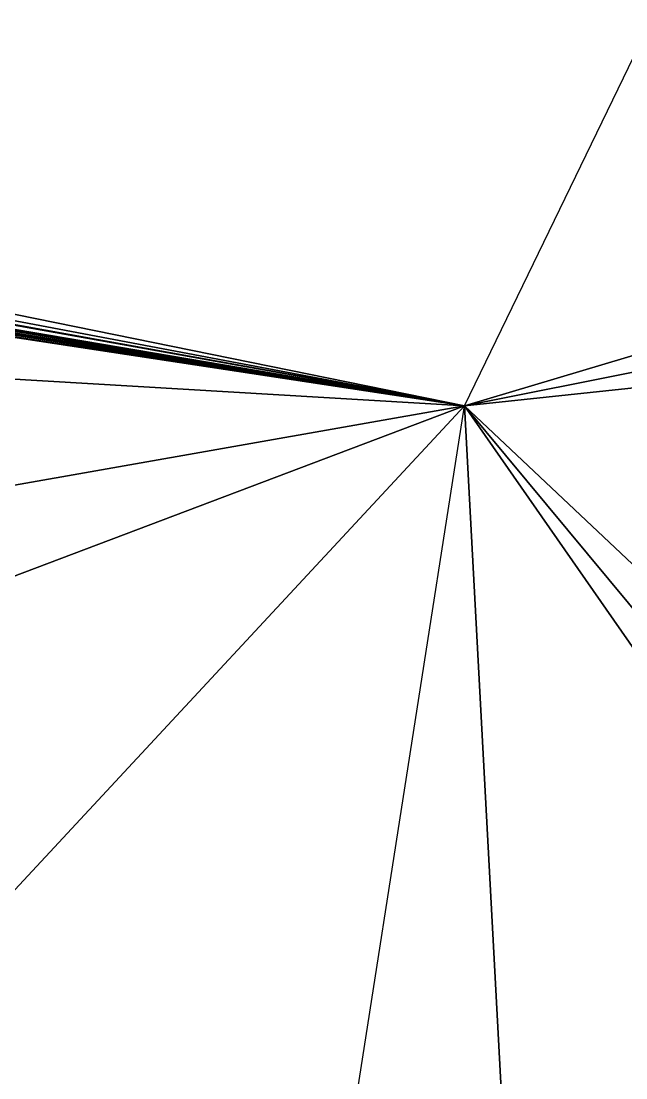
# Model space of a CAD drawing. Header units: metres. Extents: x 503497 to 504361, y 6966567 to 6966857.
# Drawn here: x 504123.39216 to 504123.39672, y 6966700.61205 to 6966700.61999 of the extents above; entities that cross this region are included whole.
import ezdxf

# ---------------------------------------------------------------- set-up
doc = ezdxf.new("R2010")
doc.units = ezdxf.units.M

msp = doc.modelspace()

# ---------------------------------------------------------------- linework, layer by layer
at = {"layer": 'SHADOW_APPROVED_20260111T072000'}
for points in [[(504123.3955, 6966700.6171), (504123.6735, 6966701.1907), (504050.4997, 6966716.0947), (504050.2217, 6966715.5211), (504123.3955, 6966700.6171)], [(504122.7613, 6966696.5515), (504123.3955, 6966700.6171), (504050.2217, 6966715.5211), (504049.5875, 6966711.4555), (504122.7613, 6966696.5515)]]:
    msp.add_lwpolyline(points, close=True, dxfattribs=at)
msp.add_lwpolyline([(504124.6436, 6966689.8311), (504125.6223, 6966696.1052), (504122.7613, 6966696.5515), (504123.3955, 6966700.6171), (504123.6735, 6966701.1907), (504124.1841, 6966701.6081), (504124.6865, 6966701.7525), (504126.4679, 6966701.5261), (504126.6349, 6966702.5968), (504125.8564, 6966702.7697), (504125.4218, 6966703.0603), (504125.0625, 6966703.6133), (504124.9683, 6966704.1079), (504125.9354, 6966710.4181), (504127.8093, 6966710.1258), (504128.3574, 6966713.6393), (504140.8554, 6966711.6898), (504140.8554, 6966711.6898), (504140.7719, 6966711.1544), (504144.1851, 6966710.622), (504144.5661, 6966713.0647), (504153.1826, 6966711.7206), (504152.9477, 6966710.2148), (504167.8718, 6966707.8869)], dxfattribs=at)
at = {"layer": 'SHADOW_APPROVED_20260114T072400'}
for points in [[(504123.3955, 6966700.6171), (504123.6735, 6966701.1907), (504051.6651, 6966714.8294), (504051.3871, 6966714.2558), (504123.3955, 6966700.6171)], [(504122.7613, 6966696.5515), (504123.3955, 6966700.6171), (504051.3871, 6966714.2558), (504050.7529, 6966710.1902), (504122.7613, 6966696.5515)]]:
    msp.add_lwpolyline(points, close=True, dxfattribs=at)
msp.add_lwpolyline([(504124.6436, 6966689.8311), (504125.6223, 6966696.1052), (504122.7613, 6966696.5515), (504123.3955, 6966700.6171), (504123.6735, 6966701.1907), (504124.1841, 6966701.6081), (504124.6865, 6966701.7525), (504126.4679, 6966701.5261), (504126.6349, 6966702.5968), (504125.8564, 6966702.7697), (504125.4218, 6966703.0603), (504125.0625, 6966703.6133), (504124.9683, 6966704.1079), (504125.9354, 6966710.4181), (504127.8093, 6966710.1258), (504128.3574, 6966713.6393), (504140.8554, 6966711.6898), (504140.8554, 6966711.6898), (504140.7719, 6966711.1544), (504144.1851, 6966710.622), (504144.5661, 6966713.0647), (504153.1826, 6966711.7206), (504152.9477, 6966710.2148), (504167.8718, 6966707.8869)], dxfattribs=at)
at = {"layer": 'SHADOW_APPROVED_20260122T071500'}
for points in [[(504123.3955, 6966700.6171), (504123.6735, 6966701.1907), (504041.107, 6966715.9588), (504040.829, 6966715.3852), (504123.3955, 6966700.6171)], [(504122.7613, 6966696.5515), (504123.3955, 6966700.6171), (504040.829, 6966715.3852), (504040.1948, 6966711.3196), (504122.7613, 6966696.5515)]]:
    msp.add_lwpolyline(points, close=True, dxfattribs=at)
msp.add_lwpolyline([(504124.6436, 6966689.8311), (504125.6223, 6966696.1052), (504122.7613, 6966696.5515), (504123.3955, 6966700.6171), (504123.6735, 6966701.1907), (504124.1841, 6966701.6081), (504124.6865, 6966701.7525), (504126.4679, 6966701.5261), (504126.6349, 6966702.5968), (504125.8564, 6966702.7697), (504125.4218, 6966703.0603), (504125.0625, 6966703.6133), (504124.9683, 6966704.1079), (504125.9354, 6966710.4181), (504127.8093, 6966710.1258), (504128.3574, 6966713.6393), (504140.8554, 6966711.6898), (504140.8554, 6966711.6898), (504140.7719, 6966711.1544), (504144.1851, 6966710.622), (504144.5661, 6966713.0647), (504153.1826, 6966711.7206), (504152.9477, 6966710.2148), (504167.8718, 6966707.8869)], dxfattribs=at)
at = {"layer": 'SHADOW_APPROVED_20260124T072500'}
msp.add_lwpolyline([(504124.6436, 6966689.8311), (504125.6223, 6966696.1052), (504122.7613, 6966696.5515), (504123.3955, 6966700.6171), (504123.6735, 6966701.1907), (504124.1841, 6966701.6081), (504124.6865, 6966701.7525), (504126.4679, 6966701.5261), (504126.6349, 6966702.5968), (504125.8564, 6966702.7697), (504125.4218, 6966703.0603), (504125.0625, 6966703.6133), (504124.9683, 6966704.1079), (504125.9354, 6966710.4181), (504127.8093, 6966710.1258), (504128.3574, 6966713.6393), (504140.8554, 6966711.6898), (504140.8554, 6966711.6898), (504140.7719, 6966711.1544), (504144.1851, 6966710.622), (504144.5661, 6966713.0647), (504153.1826, 6966711.7206), (504152.9477, 6966710.2148), (504167.8718, 6966707.8869)], dxfattribs=at)
for points in [[(504123.3955, 6966700.6171), (504123.6735, 6966701.1907), (504047.4304, 6966712.9057), (504047.1524, 6966712.3321), (504123.3955, 6966700.6171)], [(504122.7613, 6966696.5515), (504123.3955, 6966700.6171), (504047.1524, 6966712.3321), (504046.5182, 6966708.2665), (504122.7613, 6966696.5515)]]:
    msp.add_lwpolyline(points, close=True, dxfattribs=at)
at = {"layer": 'SHADOW_APPROVED_20260126T071100'}
for points in [[(504123.3955, 6966700.6171), (504123.6735, 6966701.1907), (504035.2484, 6966716.2365), (504034.9704, 6966715.6629), (504123.3955, 6966700.6171)], [(504122.7613, 6966696.5515), (504123.3955, 6966700.6171), (504034.9704, 6966715.6629), (504034.3362, 6966711.5973), (504122.7613, 6966696.5515)]]:
    msp.add_lwpolyline(points, close=True, dxfattribs=at)
msp.add_lwpolyline([(504124.6436, 6966689.8311), (504125.6223, 6966696.1052), (504122.7613, 6966696.5515), (504123.3955, 6966700.6171), (504123.6735, 6966701.1907), (504124.1841, 6966701.6081), (504124.6865, 6966701.7525), (504126.4679, 6966701.5261), (504126.6349, 6966702.5968), (504125.8564, 6966702.7697), (504125.4218, 6966703.0603), (504125.0625, 6966703.6133), (504124.9683, 6966704.1079), (504125.9354, 6966710.4181), (504127.8093, 6966710.1258), (504128.3574, 6966713.6393), (504140.8554, 6966711.6898), (504140.8554, 6966711.6898), (504140.7719, 6966711.1544), (504144.1851, 6966710.622), (504144.5661, 6966713.0647), (504153.1826, 6966711.7206), (504152.9477, 6966710.2148), (504167.8718, 6966707.8869)], dxfattribs=at)
at = {"layer": 'SHADOW_APPROVED_20260127T071900'}
for points in [[(504123.3955, 6966700.6171), (504123.6735, 6966701.1907), (504041.3306, 6966713.6833), (504041.0526, 6966713.1097), (504123.3955, 6966700.6171)], [(504122.7613, 6966696.5515), (504123.3955, 6966700.6171), (504041.0526, 6966713.1097), (504040.4184, 6966709.0441), (504122.7613, 6966696.5515)]]:
    msp.add_lwpolyline(points, close=True, dxfattribs=at)
msp.add_lwpolyline([(504124.6436, 6966689.8311), (504125.6223, 6966696.1052), (504122.7613, 6966696.5515), (504123.3955, 6966700.6171), (504123.6735, 6966701.1907), (504124.1841, 6966701.6081), (504124.6865, 6966701.7525), (504126.4679, 6966701.5261), (504126.6349, 6966702.5968), (504125.8564, 6966702.7697), (504125.4218, 6966703.0603), (504125.0625, 6966703.6133), (504124.9683, 6966704.1079), (504125.9354, 6966710.4181), (504127.8093, 6966710.1258), (504128.3574, 6966713.6393), (504140.8554, 6966711.6898), (504140.8554, 6966711.6898), (504140.7719, 6966711.1544), (504144.1851, 6966710.622), (504144.5661, 6966713.0647), (504153.1826, 6966711.7206), (504152.9477, 6966710.2148), (504167.8718, 6966707.8869)], dxfattribs=at)
at = {"layer": 'SHADOW_APPROVED_20260129T071100'}
for points in [[(504123.3955, 6966700.6171), (504123.6735, 6966701.1907), (504033.2278, 6966715.4095), (504032.9498, 6966714.8359), (504123.3955, 6966700.6171)], [(504122.7613, 6966696.5515), (504123.3955, 6966700.6171), (504032.9498, 6966714.8359), (504032.3156, 6966710.7703), (504122.7613, 6966696.5515)]]:
    msp.add_lwpolyline(points, close=True, dxfattribs=at)
msp.add_lwpolyline([(504124.6436, 6966689.8311), (504125.6223, 6966696.1052), (504122.7613, 6966696.5515), (504123.3955, 6966700.6171), (504123.6735, 6966701.1907), (504124.1841, 6966701.6081), (504124.6865, 6966701.7525), (504126.4679, 6966701.5261), (504126.6349, 6966702.5968), (504125.8564, 6966702.7697), (504125.4218, 6966703.0603), (504125.0625, 6966703.6133), (504124.9683, 6966704.1079), (504125.9354, 6966710.4181), (504127.8093, 6966710.1258), (504128.3574, 6966713.6393), (504140.8554, 6966711.6898), (504140.8554, 6966711.6898), (504140.7719, 6966711.1544), (504144.1851, 6966710.622), (504144.5661, 6966713.0647), (504153.1826, 6966711.7206), (504152.9477, 6966710.2148), (504167.8718, 6966707.8869)], dxfattribs=at)
at = {"layer": 'SHADOW_APPROVED_20260130T071100'}
for points in [[(504123.3955, 6966700.6171), (504123.6735, 6966701.1907), (504032.5416, 6966715.1049), (504032.2636, 6966714.5313), (504123.3955, 6966700.6171)], [(504122.7613, 6966696.5515), (504123.3955, 6966700.6171), (504032.2636, 6966714.5313), (504031.6294, 6966710.4657), (504122.7613, 6966696.5515)]]:
    msp.add_lwpolyline(points, close=True, dxfattribs=at)
msp.add_lwpolyline([(504124.6436, 6966689.8311), (504125.6223, 6966696.1052), (504122.7613, 6966696.5515), (504123.3955, 6966700.6171), (504123.6735, 6966701.1907), (504124.1841, 6966701.6081), (504124.6865, 6966701.7525), (504126.4679, 6966701.5261), (504126.6349, 6966702.5968), (504125.8564, 6966702.7697), (504125.4218, 6966703.0603), (504125.0625, 6966703.6133), (504124.9683, 6966704.1079), (504125.9354, 6966710.4181), (504127.8093, 6966710.1258), (504128.3574, 6966713.6393), (504140.8554, 6966711.6898), (504140.8554, 6966711.6898), (504140.7719, 6966711.1544), (504144.1851, 6966710.622), (504144.5661, 6966713.0647), (504153.1826, 6966711.7206), (504152.9477, 6966710.2148), (504167.8718, 6966707.8869)], dxfattribs=at)
at = {"layer": 'SHADOW_APPROVED_20260203T070000'}
for points in [[(504123.3955, 6966700.6171), (504123.6735, 6966701.1907), (504017.6493, 6966717.4921), (504017.3713, 6966716.9185), (504123.3955, 6966700.6171)], [(504122.7613, 6966696.5515), (504123.3955, 6966700.6171), (504017.3713, 6966716.9185), (504016.7371, 6966712.8529), (504122.7613, 6966696.5515)]]:
    msp.add_lwpolyline(points, close=True, dxfattribs=at)
msp.add_lwpolyline([(504124.6436, 6966689.8311), (504125.6223, 6966696.1052), (504122.7613, 6966696.5515), (504123.3955, 6966700.6171), (504123.6735, 6966701.1907), (504124.1841, 6966701.6081), (504124.6865, 6966701.7525), (504126.4679, 6966701.5261), (504126.6349, 6966702.5968), (504125.8564, 6966702.7697), (504125.4218, 6966703.0603), (504125.0625, 6966703.6133), (504124.9683, 6966704.1079), (504125.9354, 6966710.4181), (504127.8093, 6966710.1258), (504128.3574, 6966713.6393), (504140.8554, 6966711.6898), (504140.8554, 6966711.6898), (504140.7719, 6966711.1544), (504144.1851, 6966710.622), (504144.5661, 6966713.0647), (504153.1826, 6966711.7206), (504152.9477, 6966710.2148), (504167.8718, 6966707.8869)], dxfattribs=at)
at = {"layer": 'SHADOW_APPROVED_20260314T074000'}
msp.add_lwpolyline([(504124.6436, 6966689.8311), (504125.6223, 6966696.1052), (504122.7613, 6966696.5515), (504123.3955, 6966700.6171), (504123.6735, 6966701.1907), (504124.1841, 6966701.6081), (504124.6865, 6966701.7525), (504126.4679, 6966701.5261), (504126.6349, 6966702.5968), (504125.8564, 6966702.7697), (504125.4218, 6966703.0603), (504125.0625, 6966703.6133), (504124.9683, 6966704.1079), (504125.9354, 6966710.4181), (504127.8093, 6966710.1258), (504128.3574, 6966713.6393), (504140.8554, 6966711.6898), (504140.8554, 6966711.6898), (504140.7719, 6966711.1544), (504144.1851, 6966710.622), (504144.5661, 6966713.0647), (504153.1826, 6966711.7206), (504152.9477, 6966710.2148), (504167.8718, 6966707.8869)], dxfattribs=at)
for points in [[(504123.3955, 6966700.6171), (504123.6735, 6966701.1907), (504035.919, 6966685.7343), (504035.641, 6966685.1607), (504123.3955, 6966700.6171)], [(504122.7613, 6966696.5515), (504123.3955, 6966700.6171), (504035.641, 6966685.1607), (504035.0068, 6966681.0951), (504122.7613, 6966696.5515)]]:
    msp.add_lwpolyline(points, close=True, dxfattribs=at)
at = {"layer": 'SHADOW_APPROVED_20260426T070000'}
msp.add_lwpolyline([(504124.6436, 6966689.8311), (504125.6223, 6966696.1052), (504122.7613, 6966696.5515), (504123.3955, 6966700.6171), (504123.6735, 6966701.1907), (504124.1841, 6966701.6081), (504124.6865, 6966701.7525), (504126.4679, 6966701.5261), (504126.6349, 6966702.5968), (504125.8564, 6966702.7697), (504125.4218, 6966703.0603), (504125.0625, 6966703.6133), (504124.9683, 6966704.1079), (504125.9354, 6966710.4181), (504127.8093, 6966710.1258), (504128.3574, 6966713.6393), (504140.8554, 6966711.6898), (504140.8554, 6966711.6898), (504140.7719, 6966711.1544), (504144.1851, 6966710.622), (504144.5661, 6966713.0647), (504153.1826, 6966711.7206), (504152.9477, 6966710.2148), (504167.8718, 6966707.8869)], dxfattribs=at)
for points in [[(504123.3955, 6966700.6171), (504123.6735, 6966701.1907), (503906.5459, 6966619.1289), (503906.2679, 6966618.5553), (504123.3955, 6966700.6171)], [(504122.7613, 6966696.5515), (504123.3955, 6966700.6171), (503906.2679, 6966618.5553), (503905.6337, 6966614.4897), (504122.7613, 6966696.5515)]]:
    msp.add_lwpolyline(points, close=True, dxfattribs=at)
at = {"layer": 'SHADOW_APPROVED_20260621T090000'}
msp.add_lwpolyline([(504124.6436, 6966689.8311), (504125.6223, 6966696.1052), (504122.7613, 6966696.5515), (504123.3955, 6966700.6171), (504123.6735, 6966701.1907), (504124.1841, 6966701.6081), (504124.6865, 6966701.7525), (504126.4679, 6966701.5261), (504126.6349, 6966702.5968), (504125.8564, 6966702.7697), (504125.4218, 6966703.0603), (504125.0625, 6966703.6133), (504124.9683, 6966704.1079), (504125.9354, 6966710.4181), (504127.8093, 6966710.1258), (504128.3574, 6966713.6393), (504140.8554, 6966711.6898), (504140.8554, 6966711.6898), (504140.7719, 6966711.1544), (504144.1851, 6966710.622), (504144.5661, 6966713.0647), (504153.1826, 6966711.7206), (504152.9477, 6966710.2148), (504167.8718, 6966707.8869)], dxfattribs=at)
for points in [[(504123.3955, 6966700.6171), (504123.6735, 6966701.1907), (504065.1572, 6966638.2591), (504064.8792, 6966637.6855), (504123.3955, 6966700.6171)], [(504122.7613, 6966696.5515), (504123.3955, 6966700.6171), (504064.8792, 6966637.6855), (504064.245, 6966633.6199), (504122.7613, 6966696.5515)]]:
    msp.add_lwpolyline(points, close=True, dxfattribs=at)
at = {"layer": 'SHADOW_APPROVED_20260621T120000'}
msp.add_lwpolyline([(504124.6436, 6966689.8311), (504125.6223, 6966696.1052), (504122.7613, 6966696.5515), (504123.3955, 6966700.6171), (504123.6735, 6966701.1907), (504124.1841, 6966701.6081), (504124.6865, 6966701.7525), (504126.4679, 6966701.5261), (504126.6349, 6966702.5968), (504125.8564, 6966702.7697), (504125.4218, 6966703.0603), (504125.0625, 6966703.6133), (504124.9683, 6966704.1079), (504125.9354, 6966710.4181), (504127.8093, 6966710.1258), (504128.3574, 6966713.6393), (504140.8554, 6966711.6898), (504140.8554, 6966711.6898), (504140.7719, 6966711.1544), (504144.1851, 6966710.622), (504144.5661, 6966713.0647), (504153.1826, 6966711.7206), (504152.9477, 6966710.2148), (504167.8718, 6966707.8869)], dxfattribs=at)
for points in [[(504123.3955, 6966700.6171), (504123.6735, 6966701.1907), (504126.2945, 6966652.5179), (504126.0165, 6966651.9443), (504123.3955, 6966700.6171)], [(504122.7613, 6966696.5515), (504123.3955, 6966700.6171), (504126.0165, 6966651.9443), (504125.3823, 6966647.8787), (504122.7613, 6966696.5515)]]:
    msp.add_lwpolyline(points, close=True, dxfattribs=at)
at = {"layer": 'SHADOW_APPROVED_20260621T140000'}
msp.add_lwpolyline([(504124.6436, 6966689.8311), (504125.6223, 6966696.1052), (504122.7613, 6966696.5515), (504123.3955, 6966700.6171), (504123.6735, 6966701.1907), (504124.1841, 6966701.6081), (504124.6865, 6966701.7525), (504126.4679, 6966701.5261), (504126.6349, 6966702.5968), (504125.8564, 6966702.7697), (504125.4218, 6966703.0603), (504125.0625, 6966703.6133), (504124.9683, 6966704.1079), (504125.9354, 6966710.4181), (504127.8093, 6966710.1258), (504128.3574, 6966713.6393), (504140.8554, 6966711.6898), (504140.8554, 6966711.6898), (504140.7719, 6966711.1544), (504144.1851, 6966710.622), (504144.5661, 6966713.0647), (504153.1826, 6966711.7206), (504152.9477, 6966710.2148), (504167.8718, 6966707.8869)], dxfattribs=at)
for points in [[(504123.3955, 6966700.6171), (504123.6735, 6966701.1907), (504162.5832, 6966645.3847), (504162.3052, 6966644.8111), (504123.3955, 6966700.6171)], [(504122.7613, 6966696.5515), (504123.3955, 6966700.6171), (504162.3052, 6966644.8111), (504161.671, 6966640.7455), (504122.7613, 6966696.5515)]]:
    msp.add_lwpolyline(points, close=True, dxfattribs=at)
at = {"layer": 'SHADOW_APPROVED_20260621T150000'}
msp.add_lwpolyline([(504124.6436, 6966689.8311), (504125.6223, 6966696.1052), (504122.7613, 6966696.5515), (504123.3955, 6966700.6171), (504123.6735, 6966701.1907), (504124.1841, 6966701.6081), (504124.6865, 6966701.7525), (504126.4679, 6966701.5261), (504126.6349, 6966702.5968), (504125.8564, 6966702.7697), (504125.4218, 6966703.0603), (504125.0625, 6966703.6133), (504124.9683, 6966704.1079), (504125.9354, 6966710.4181), (504127.8093, 6966710.1258), (504128.3574, 6966713.6393), (504140.8554, 6966711.6898), (504140.8554, 6966711.6898), (504140.7719, 6966711.1544), (504144.1851, 6966710.622), (504144.5661, 6966713.0647), (504153.1826, 6966711.7206), (504152.9477, 6966710.2148), (504167.8718, 6966707.8869)], dxfattribs=at)
for points in [[(504123.3955, 6966700.6171), (504123.6735, 6966701.1907), (504196.9536, 6966632.1879), (504196.6756, 6966631.6143), (504123.3955, 6966700.6171)], [(504122.7613, 6966696.5515), (504123.3955, 6966700.6171), (504196.6756, 6966631.6143), (504196.0414, 6966627.5487), (504122.7613, 6966696.5515)]]:
    msp.add_lwpolyline(points, close=True, dxfattribs=at)
at = {"layer": 'SHADOW_APPROVED_20261019T053000'}
for points in [[(504123.3955, 6966700.6171), (504123.6735, 6966701.1907), (503546.9178, 6966793.3235), (503546.6398, 6966792.7499), (504123.3955, 6966700.6171)], [(504122.7613, 6966696.5515), (504123.3955, 6966700.6171), (503546.6398, 6966792.7499), (503546.0056, 6966788.6843), (504122.7613, 6966696.5515)]]:
    msp.add_lwpolyline(points, close=True, dxfattribs=at)
msp.add_lwpolyline([(504124.6436, 6966689.8311), (504125.6223, 6966696.1052), (504122.7613, 6966696.5515), (504123.3955, 6966700.6171), (504123.6735, 6966701.1907), (504124.1841, 6966701.6081), (504124.6865, 6966701.7525), (504126.4679, 6966701.5261), (504126.6349, 6966702.5968), (504125.8564, 6966702.7697), (504125.4218, 6966703.0603), (504125.0625, 6966703.6133), (504124.9683, 6966704.1079), (504125.9354, 6966710.4181), (504127.8093, 6966710.1258), (504128.3574, 6966713.6393), (504140.8554, 6966711.6898), (504140.8554, 6966711.6898), (504140.7719, 6966711.1544), (504144.1851, 6966710.622), (504144.5661, 6966713.0647), (504153.1826, 6966711.7206), (504152.9477, 6966710.2148), (504167.8718, 6966707.8869)], dxfattribs=at)
at = {"layer": 'SHADOW_APPROVED_20261112T063500'}
for points in [[(504123.3955, 6966700.6171), (504123.6735, 6966701.1907), (504025.3952, 6966717.1449), (504025.1172, 6966716.5713), (504123.3955, 6966700.6171)], [(504122.7613, 6966696.5515), (504123.3955, 6966700.6171), (504025.1172, 6966716.5713), (504024.483, 6966712.5057), (504122.7613, 6966696.5515)]]:
    msp.add_lwpolyline(points, close=True, dxfattribs=at)
msp.add_lwpolyline([(504124.6436, 6966689.8311), (504125.6223, 6966696.1052), (504122.7613, 6966696.5515), (504123.3955, 6966700.6171), (504123.6735, 6966701.1907), (504124.1841, 6966701.6081), (504124.6865, 6966701.7525), (504126.4679, 6966701.5261), (504126.6349, 6966702.5968), (504125.8564, 6966702.7697), (504125.4218, 6966703.0603), (504125.0625, 6966703.6133), (504124.9683, 6966704.1079), (504125.9354, 6966710.4181), (504127.8093, 6966710.1258), (504128.3574, 6966713.6393), (504140.8554, 6966711.6898), (504140.8554, 6966711.6898), (504140.7719, 6966711.1544), (504144.1851, 6966710.622), (504144.5661, 6966713.0647), (504153.1826, 6966711.7206), (504152.9477, 6966710.2148), (504167.8718, 6966707.8869)], dxfattribs=at)
at = {"layer": 'SHADOW_APPROVED_20261113T063500'}
for points in [[(504123.3955, 6966700.6171), (504123.6735, 6966701.1907), (504025.8634, 6966717.5604), (504025.5854, 6966716.9868), (504123.3955, 6966700.6171)], [(504122.7613, 6966696.5515), (504123.3955, 6966700.6171), (504025.5854, 6966716.9868), (504024.9512, 6966712.9212), (504122.7613, 6966696.5515)]]:
    msp.add_lwpolyline(points, close=True, dxfattribs=at)
msp.add_lwpolyline([(504124.6436, 6966689.8311), (504125.6223, 6966696.1052), (504122.7613, 6966696.5515), (504123.3955, 6966700.6171), (504123.6735, 6966701.1907), (504124.1841, 6966701.6081), (504124.6865, 6966701.7525), (504126.4679, 6966701.5261), (504126.6349, 6966702.5968), (504125.8564, 6966702.7697), (504125.4218, 6966703.0603), (504125.0625, 6966703.6133), (504124.9683, 6966704.1079), (504125.9354, 6966710.4181), (504127.8093, 6966710.1258), (504128.3574, 6966713.6393), (504140.8554, 6966711.6898), (504140.8554, 6966711.6898), (504140.7719, 6966711.1544), (504144.1851, 6966710.622), (504144.5661, 6966713.0647), (504153.1826, 6966711.7206), (504152.9477, 6966710.2148), (504167.8718, 6966707.8869)], dxfattribs=at)
at = {"layer": 'SHADOW_APPROVED_20261122T065200'}
for points in [[(504123.3955, 6966700.6171), (504123.6735, 6966701.1907), (504043.5094, 6966715.6415), (504043.2314, 6966715.0679), (504123.3955, 6966700.6171)], [(504122.7613, 6966696.5515), (504123.3955, 6966700.6171), (504043.2314, 6966715.0679), (504042.5972, 6966711.0023), (504122.7613, 6966696.5515)]]:
    msp.add_lwpolyline(points, close=True, dxfattribs=at)
msp.add_lwpolyline([(504124.6436, 6966689.8311), (504125.6223, 6966696.1052), (504122.7613, 6966696.5515), (504123.3955, 6966700.6171), (504123.6735, 6966701.1907), (504124.1841, 6966701.6081), (504124.6865, 6966701.7525), (504126.4679, 6966701.5261), (504126.6349, 6966702.5968), (504125.8564, 6966702.7697), (504125.4218, 6966703.0603), (504125.0625, 6966703.6133), (504124.9683, 6966704.1079), (504125.9354, 6966710.4181), (504127.8093, 6966710.1258), (504128.3574, 6966713.6393), (504140.8554, 6966711.6898), (504140.8554, 6966711.6898), (504140.7719, 6966711.1544), (504144.1851, 6966710.622), (504144.5661, 6966713.0647), (504153.1826, 6966711.7206), (504152.9477, 6966710.2148), (504167.8718, 6966707.8869)], dxfattribs=at)
at = {"layer": 'SHADOW_APPROVED_20261123T070300'}
msp.add_lwpolyline([(504124.6436, 6966689.8311), (504125.6223, 6966696.1052), (504122.7613, 6966696.5515), (504123.3955, 6966700.6171), (504123.6735, 6966701.1907), (504124.1841, 6966701.6081), (504124.6865, 6966701.7525), (504126.4679, 6966701.5261), (504126.6349, 6966702.5968), (504125.8564, 6966702.7697), (504125.4218, 6966703.0603), (504125.0625, 6966703.6133), (504124.9683, 6966704.1079), (504125.9354, 6966710.4181), (504127.8093, 6966710.1258), (504128.3574, 6966713.6393), (504140.8554, 6966711.6898), (504140.8554, 6966711.6898), (504140.7719, 6966711.1544), (504144.1851, 6966710.622), (504144.5661, 6966713.0647), (504153.1826, 6966711.7206), (504152.9477, 6966710.2148), (504167.8718, 6966707.8869)], dxfattribs=at)
for points in [[(504123.3955, 6966700.6171), (504123.6735, 6966701.1907), (504051.2766, 6966713.1972), (504050.9986, 6966712.6236), (504123.3955, 6966700.6171)], [(504122.7613, 6966696.5515), (504123.3955, 6966700.6171), (504050.9986, 6966712.6236), (504050.3644, 6966708.558), (504122.7613, 6966696.5515)]]:
    msp.add_lwpolyline(points, close=True, dxfattribs=at)
at = {"layer": 'SHADOW_APPROVED_20261221T090000'}
msp.add_lwpolyline([(504124.6436, 6966689.8311), (504125.6223, 6966696.1052), (504122.7613, 6966696.5515), (504123.3955, 6966700.6171), (504123.6735, 6966701.1907), (504124.1841, 6966701.6081), (504124.6865, 6966701.7525), (504126.4679, 6966701.5261), (504126.6349, 6966702.5968), (504125.8564, 6966702.7697), (504125.4218, 6966703.0603), (504125.0625, 6966703.6133), (504124.9683, 6966704.1079), (504125.9354, 6966710.4181), (504127.8093, 6966710.1258), (504128.3574, 6966713.6393), (504140.8554, 6966711.6898), (504140.8554, 6966711.6898), (504140.7719, 6966711.1544), (504144.1851, 6966710.622), (504144.5661, 6966713.0647), (504153.1826, 6966711.7206), (504152.9477, 6966710.2148), (504167.8718, 6966707.8869)], dxfattribs=at)
for points in [[(504123.3955, 6966700.6171), (504123.6735, 6966701.1907), (504093.4188, 6966702.9901), (504093.1408, 6966702.4165), (504123.3955, 6966700.6171)], [(504122.7613, 6966696.5515), (504123.3955, 6966700.6171), (504093.1408, 6966702.4165), (504092.5066, 6966698.3509), (504122.7613, 6966696.5515)]]:
    msp.add_lwpolyline(points, close=True, dxfattribs=at)
at = {"layer": 'SHADOW_APPROVED_20261221T120000'}
msp.add_lwpolyline([(504124.6436, 6966689.8311), (504125.6223, 6966696.1052), (504122.7613, 6966696.5515), (504123.3955, 6966700.6171), (504123.6735, 6966701.1907), (504124.1841, 6966701.6081), (504124.6865, 6966701.7525), (504126.4679, 6966701.5261), (504126.6349, 6966702.5968), (504125.8564, 6966702.7697), (504125.4218, 6966703.0603), (504125.0625, 6966703.6133), (504124.9683, 6966704.1079), (504125.9354, 6966710.4181), (504127.8093, 6966710.1258), (504128.3574, 6966713.6393), (504140.8554, 6966711.6898), (504140.8554, 6966711.6898), (504140.7719, 6966711.1544), (504144.1851, 6966710.622), (504144.5661, 6966713.0647), (504153.1826, 6966711.7206), (504152.9477, 6966710.2148), (504167.8718, 6966707.8869)], dxfattribs=at)
for points in [[(504123.3955, 6966700.6171), (504123.6735, 6966701.1907), (504125.946, 6966698.4599), (504125.668, 6966697.8863), (504123.3955, 6966700.6171)], [(504122.7613, 6966696.5515), (504123.3955, 6966700.6171), (504125.668, 6966697.8863), (504125.0338, 6966693.8207), (504122.7613, 6966696.5515)]]:
    msp.add_lwpolyline(points, close=True, dxfattribs=at)
at = {"layer": 'SHADOW_APPROVED_20261221T150000'}
msp.add_lwpolyline([(504124.6436, 6966689.8311), (504125.6223, 6966696.1052), (504122.7613, 6966696.5515), (504123.3955, 6966700.6171), (504123.6735, 6966701.1907), (504124.1841, 6966701.6081), (504124.6865, 6966701.7525), (504126.4679, 6966701.5261), (504126.6349, 6966702.5968), (504125.8564, 6966702.7697), (504125.4218, 6966703.0603), (504125.0625, 6966703.6133), (504124.9683, 6966704.1079), (504125.9354, 6966710.4181), (504127.8093, 6966710.1258), (504128.3574, 6966713.6393), (504140.8554, 6966711.6898), (504140.8554, 6966711.6898), (504140.7719, 6966711.1544), (504144.1851, 6966710.622), (504144.5661, 6966713.0647), (504153.1826, 6966711.7206), (504152.9477, 6966710.2148), (504167.8718, 6966707.8869)], dxfattribs=at)
for points in [[(504123.3955, 6966700.6171), (504123.6735, 6966701.1907), (504161.3674, 6966705.211), (504161.0894, 6966704.6374), (504123.3955, 6966700.6171)], [(504122.7613, 6966696.5515), (504123.3955, 6966700.6171), (504161.0894, 6966704.6374), (504160.4552, 6966700.5718), (504122.7613, 6966696.5515)]]:
    msp.add_lwpolyline(points, close=True, dxfattribs=at)
at = {"layer": 'SHADOW_APPROVED_20261221T160000'}
msp.add_lwpolyline([(504124.6436, 6966689.8311), (504125.6223, 6966696.1052), (504122.7613, 6966696.5515), (504123.3955, 6966700.6171), (504123.6735, 6966701.1907), (504124.1841, 6966701.6081), (504124.6865, 6966701.7525), (504126.4679, 6966701.5261), (504126.6349, 6966702.5968), (504125.8564, 6966702.7697), (504125.4218, 6966703.0603), (504125.0625, 6966703.6133), (504124.9683, 6966704.1079), (504125.9354, 6966710.4181), (504127.8093, 6966710.1258), (504128.3574, 6966713.6393), (504140.8554, 6966711.6898), (504140.8554, 6966711.6898), (504140.7719, 6966711.1544), (504144.1851, 6966710.622), (504144.5661, 6966713.0647), (504153.1826, 6966711.7206), (504152.9477, 6966710.2148), (504167.8718, 6966707.8869)], dxfattribs=at)
for points in [[(504123.3955, 6966700.6171), (504123.6735, 6966701.1907), (504183.2353, 6966713.1425), (504182.9573, 6966712.5689), (504123.3955, 6966700.6171)], [(504122.7613, 6966696.5515), (504123.3955, 6966700.6171), (504182.9573, 6966712.5689), (504182.3231, 6966708.5033), (504122.7613, 6966696.5515)]]:
    msp.add_lwpolyline(points, close=True, dxfattribs=at)
at = {"layer": 'SHADOW_APPROVED_20261221T170000'}
for points in [[(504123.3955, 6966700.6171), (504123.6735, 6966701.1907), (504226.8734, 6966732.0783), (504226.5954, 6966731.5047), (504123.3955, 6966700.6171)], [(504122.7613, 6966696.5515), (504123.3955, 6966700.6171), (504226.5954, 6966731.5047), (504225.9612, 6966727.4391), (504122.7613, 6966696.5515)]]:
    msp.add_lwpolyline(points, close=True, dxfattribs=at)
msp.add_lwpolyline([(504124.6436, 6966689.8311), (504125.6223, 6966696.1052), (504122.7613, 6966696.5515), (504123.3955, 6966700.6171), (504123.6735, 6966701.1907), (504124.1841, 6966701.6081), (504124.6865, 6966701.7525), (504126.4679, 6966701.5261), (504126.6349, 6966702.5968), (504125.8564, 6966702.7697), (504125.4218, 6966703.0603), (504125.0625, 6966703.6133), (504124.9683, 6966704.1079), (504125.9354, 6966710.4181), (504127.8093, 6966710.1258), (504128.3574, 6966713.6393), (504140.8554, 6966711.6898), (504140.8554, 6966711.6898), (504140.7719, 6966711.1544), (504144.1851, 6966710.622), (504144.5661, 6966713.0647), (504153.1826, 6966711.7206), (504152.9477, 6966710.2148), (504167.8718, 6966707.8869)], dxfattribs=at)
at = {"layer": 'SHADOW_COMPARATOR_RL48_20260111T072000'}
msp.add_lwpolyline([(504124.6436, 6966689.8311), (504125.6223, 6966696.1052), (504122.7613, 6966696.5515), (504123.3955, 6966700.6171), (504123.6735, 6966701.1907), (504124.1841, 6966701.6081), (504124.6865, 6966701.7525), (504126.4679, 6966701.5261), (504126.6349, 6966702.5968), (504125.8564, 6966702.7697), (504125.4218, 6966703.0603), (504125.0625, 6966703.6133), (504124.9683, 6966704.1079), (504125.9354, 6966710.4181), (504127.8093, 6966710.1258), (504128.3574, 6966713.6393), (504140.8554, 6966711.6898), (504140.8554, 6966711.6898), (504140.7719, 6966711.1544), (504144.1851, 6966710.622), (504144.5661, 6966713.0647), (504153.1826, 6966711.7206), (504152.9477, 6966710.2148), (504167.8718, 6966707.8869)], dxfattribs=at)
for points in [[(504123.3955, 6966700.6171), (504123.6735, 6966701.1907), (504078.0462, 6966710.4841), (504077.7682, 6966709.9105), (504123.3955, 6966700.6171)], [(504122.7613, 6966696.5515), (504123.3955, 6966700.6171), (504077.7682, 6966709.9105), (504077.134, 6966705.8449), (504122.7613, 6966696.5515)]]:
    msp.add_lwpolyline(points, close=True, dxfattribs=at)
at = {"layer": 'SHADOW_COMPARATOR_RL48_20260114T072400'}
msp.add_lwpolyline([(504124.6436, 6966689.8311), (504125.6223, 6966696.1052), (504122.7613, 6966696.5515), (504123.3955, 6966700.6171), (504123.6735, 6966701.1907), (504124.1841, 6966701.6081), (504124.6865, 6966701.7525), (504126.4679, 6966701.5261), (504126.6349, 6966702.5968), (504125.8564, 6966702.7697), (504125.4218, 6966703.0603), (504125.0625, 6966703.6133), (504124.9683, 6966704.1079), (504125.9354, 6966710.4181), (504127.8093, 6966710.1258), (504128.3574, 6966713.6393), (504140.8554, 6966711.6898), (504140.8554, 6966711.6898), (504140.7719, 6966711.1544), (504144.1851, 6966710.622), (504144.5661, 6966713.0647), (504153.1826, 6966711.7206), (504152.9477, 6966710.2148), (504167.8718, 6966707.8869)], dxfattribs=at)
for points in [[(504123.3955, 6966700.6171), (504123.6735, 6966701.1907), (504078.7729, 6966709.6951), (504078.4949, 6966709.1215), (504123.3955, 6966700.6171)], [(504122.7613, 6966696.5515), (504123.3955, 6966700.6171), (504078.4949, 6966709.1215), (504077.8607, 6966705.0559), (504122.7613, 6966696.5515)]]:
    msp.add_lwpolyline(points, close=True, dxfattribs=at)
at = {"layer": 'SHADOW_COMPARATOR_RL48_20260122T071500'}
msp.add_lwpolyline([(504124.6436, 6966689.8311), (504125.6223, 6966696.1052), (504122.7613, 6966696.5515), (504123.3955, 6966700.6171), (504123.6735, 6966701.1907), (504124.1841, 6966701.6081), (504124.6865, 6966701.7525), (504126.4679, 6966701.5261), (504126.6349, 6966702.5968), (504125.8564, 6966702.7697), (504125.4218, 6966703.0603), (504125.0625, 6966703.6133), (504124.9683, 6966704.1079), (504125.9354, 6966710.4181), (504127.8093, 6966710.1258), (504128.3574, 6966713.6393), (504140.8554, 6966711.6898), (504140.8554, 6966711.6898), (504140.7719, 6966711.1544), (504144.1851, 6966710.622), (504144.5661, 6966713.0647), (504153.1826, 6966711.7206), (504152.9477, 6966710.2148), (504167.8718, 6966707.8869)], dxfattribs=at)
for points in [[(504123.3955, 6966700.6171), (504123.6735, 6966701.1907), (504072.1894, 6966710.3993), (504071.9114, 6966709.8257), (504123.3955, 6966700.6171)], [(504122.7613, 6966696.5515), (504123.3955, 6966700.6171), (504071.9114, 6966709.8257), (504071.2772, 6966705.7601), (504122.7613, 6966696.5515)]]:
    msp.add_lwpolyline(points, close=True, dxfattribs=at)
at = {"layer": 'SHADOW_COMPARATOR_RL48_20260124T072500'}
msp.add_lwpolyline([(504124.6436, 6966689.8311), (504125.6223, 6966696.1052), (504122.7613, 6966696.5515), (504123.3955, 6966700.6171), (504123.6735, 6966701.1907), (504124.1841, 6966701.6081), (504124.6865, 6966701.7525), (504126.4679, 6966701.5261), (504126.6349, 6966702.5968), (504125.8564, 6966702.7697), (504125.4218, 6966703.0603), (504125.0625, 6966703.6133), (504124.9683, 6966704.1079), (504125.9354, 6966710.4181), (504127.8093, 6966710.1258), (504128.3574, 6966713.6393), (504140.8554, 6966711.6898), (504140.8554, 6966711.6898), (504140.7719, 6966711.1544), (504144.1851, 6966710.622), (504144.5661, 6966713.0647), (504153.1826, 6966711.7206), (504152.9477, 6966710.2148), (504167.8718, 6966707.8869)], dxfattribs=at)
for points in [[(504123.3955, 6966700.6171), (504123.6735, 6966701.1907), (504076.1323, 6966708.4956), (504075.8543, 6966707.922), (504123.3955, 6966700.6171)], [(504122.7613, 6966696.5515), (504123.3955, 6966700.6171), (504075.8543, 6966707.922), (504075.2201, 6966703.8564), (504122.7613, 6966696.5515)]]:
    msp.add_lwpolyline(points, close=True, dxfattribs=at)
at = {"layer": 'SHADOW_COMPARATOR_RL48_20260126T071100'}
msp.add_lwpolyline([(504124.6436, 6966689.8311), (504125.6223, 6966696.1052), (504122.7613, 6966696.5515), (504123.3955, 6966700.6171), (504123.6735, 6966701.1907), (504124.1841, 6966701.6081), (504124.6865, 6966701.7525), (504126.4679, 6966701.5261), (504126.6349, 6966702.5968), (504125.8564, 6966702.7697), (504125.4218, 6966703.0603), (504125.0625, 6966703.6133), (504124.9683, 6966704.1079), (504125.9354, 6966710.4181), (504127.8093, 6966710.1258), (504128.3574, 6966713.6393), (504140.8554, 6966711.6898), (504140.8554, 6966711.6898), (504140.7719, 6966711.1544), (504144.1851, 6966710.622), (504144.5661, 6966713.0647), (504153.1826, 6966711.7206), (504152.9477, 6966710.2148), (504167.8718, 6966707.8869)], dxfattribs=at)
for points in [[(504123.3955, 6966700.6171), (504123.6735, 6966701.1907), (504068.5363, 6966710.5725), (504068.2583, 6966709.9989), (504123.3955, 6966700.6171)], [(504122.7613, 6966696.5515), (504123.3955, 6966700.6171), (504068.2583, 6966709.9989), (504067.6241, 6966705.9333), (504122.7613, 6966696.5515)]]:
    msp.add_lwpolyline(points, close=True, dxfattribs=at)
at = {"layer": 'SHADOW_COMPARATOR_RL48_20260127T071900'}
msp.add_lwpolyline([(504124.6436, 6966689.8311), (504125.6223, 6966696.1052), (504122.7613, 6966696.5515), (504123.3955, 6966700.6171), (504123.6735, 6966701.1907), (504124.1841, 6966701.6081), (504124.6865, 6966701.7525), (504126.4679, 6966701.5261), (504126.6349, 6966702.5968), (504125.8564, 6966702.7697), (504125.4218, 6966703.0603), (504125.0625, 6966703.6133), (504124.9683, 6966704.1079), (504125.9354, 6966710.4181), (504127.8093, 6966710.1258), (504128.3574, 6966713.6393), (504140.8554, 6966711.6898), (504140.8554, 6966711.6898), (504140.7719, 6966711.1544), (504144.1851, 6966710.622), (504144.5661, 6966713.0647), (504153.1826, 6966711.7206), (504152.9477, 6966710.2148), (504167.8718, 6966707.8869)], dxfattribs=at)
for points in [[(504123.3955, 6966700.6171), (504123.6735, 6966701.1907), (504072.3288, 6966708.9804), (504072.0508, 6966708.4068), (504123.3955, 6966700.6171)], [(504122.7613, 6966696.5515), (504123.3955, 6966700.6171), (504072.0508, 6966708.4068), (504071.4166, 6966704.3412), (504122.7613, 6966696.5515)]]:
    msp.add_lwpolyline(points, close=True, dxfattribs=at)
at = {"layer": 'SHADOW_COMPARATOR_RL48_20260129T071100'}
msp.add_lwpolyline([(504124.6436, 6966689.8311), (504125.6223, 6966696.1052), (504122.7613, 6966696.5515), (504123.3955, 6966700.6171), (504123.6735, 6966701.1907), (504124.1841, 6966701.6081), (504124.6865, 6966701.7525), (504126.4679, 6966701.5261), (504126.6349, 6966702.5968), (504125.8564, 6966702.7697), (504125.4218, 6966703.0603), (504125.0625, 6966703.6133), (504124.9683, 6966704.1079), (504125.9354, 6966710.4181), (504127.8093, 6966710.1258), (504128.3574, 6966713.6393), (504140.8554, 6966711.6898), (504140.8554, 6966711.6898), (504140.7719, 6966711.1544), (504144.1851, 6966710.622), (504144.5661, 6966713.0647), (504153.1826, 6966711.7206), (504152.9477, 6966710.2148), (504167.8718, 6966707.8869)], dxfattribs=at)
for points in [[(504123.3955, 6966700.6171), (504123.6735, 6966701.1907), (504067.2763, 6966710.0568), (504066.9983, 6966709.4832), (504123.3955, 6966700.6171)], [(504122.7613, 6966696.5515), (504123.3955, 6966700.6171), (504066.9983, 6966709.4832), (504066.3641, 6966705.4176), (504122.7613, 6966696.5515)]]:
    msp.add_lwpolyline(points, close=True, dxfattribs=at)
at = {"layer": 'SHADOW_COMPARATOR_RL48_20260130T071100'}
msp.add_lwpolyline([(504124.6436, 6966689.8311), (504125.6223, 6966696.1052), (504122.7613, 6966696.5515), (504123.3955, 6966700.6171), (504123.6735, 6966701.1907), (504124.1841, 6966701.6081), (504124.6865, 6966701.7525), (504126.4679, 6966701.5261), (504126.6349, 6966702.5968), (504125.8564, 6966702.7697), (504125.4218, 6966703.0603), (504125.0625, 6966703.6133), (504124.9683, 6966704.1079), (504125.9354, 6966710.4181), (504127.8093, 6966710.1258), (504128.3574, 6966713.6393), (504140.8554, 6966711.6898), (504140.8554, 6966711.6898), (504140.7719, 6966711.1544), (504144.1851, 6966710.622), (504144.5661, 6966713.0647), (504153.1826, 6966711.7206), (504152.9477, 6966710.2148), (504167.8718, 6966707.8869)], dxfattribs=at)
for points in [[(504123.3955, 6966700.6171), (504123.6735, 6966701.1907), (504066.8484, 6966709.8669), (504066.5704, 6966709.2933), (504123.3955, 6966700.6171)], [(504122.7613, 6966696.5515), (504123.3955, 6966700.6171), (504066.5704, 6966709.2933), (504065.9362, 6966705.2277), (504122.7613, 6966696.5515)]]:
    msp.add_lwpolyline(points, close=True, dxfattribs=at)
at = {"layer": 'SHADOW_COMPARATOR_RL48_20260203T070000'}
msp.add_lwpolyline([(504124.6436, 6966689.8311), (504125.6223, 6966696.1052), (504122.7613, 6966696.5515), (504123.3955, 6966700.6171), (504123.6735, 6966701.1907), (504124.1841, 6966701.6081), (504124.6865, 6966701.7525), (504126.4679, 6966701.5261), (504126.6349, 6966702.5968), (504125.8564, 6966702.7697), (504125.4218, 6966703.0603), (504125.0625, 6966703.6133), (504124.9683, 6966704.1079), (504125.9354, 6966710.4181), (504127.8093, 6966710.1258), (504128.3574, 6966713.6393), (504140.8554, 6966711.6898), (504140.8554, 6966711.6898), (504140.7719, 6966711.1544), (504144.1851, 6966710.622), (504144.5661, 6966713.0647), (504153.1826, 6966711.7206), (504152.9477, 6966710.2148), (504167.8718, 6966707.8869)], dxfattribs=at)
for points in [[(504123.3955, 6966700.6171), (504123.6735, 6966701.1907), (504057.5624, 6966711.3554), (504057.2844, 6966710.7818), (504123.3955, 6966700.6171)], [(504122.7613, 6966696.5515), (504123.3955, 6966700.6171), (504057.2844, 6966710.7818), (504056.6502, 6966706.7162), (504122.7613, 6966696.5515)]]:
    msp.add_lwpolyline(points, close=True, dxfattribs=at)
at = {"layer": 'SHADOW_COMPARATOR_RL48_20260314T074000'}
msp.add_lwpolyline([(504124.6436, 6966689.8311), (504125.6223, 6966696.1052), (504122.7613, 6966696.5515), (504123.3955, 6966700.6171), (504123.6735, 6966701.1907), (504124.1841, 6966701.6081), (504124.6865, 6966701.7525), (504126.4679, 6966701.5261), (504126.6349, 6966702.5968), (504125.8564, 6966702.7697), (504125.4218, 6966703.0603), (504125.0625, 6966703.6133), (504124.9683, 6966704.1079), (504125.9354, 6966710.4181), (504127.8093, 6966710.1258), (504128.3574, 6966713.6393), (504140.8554, 6966711.6898), (504140.8554, 6966711.6898), (504140.7719, 6966711.1544), (504144.1851, 6966710.622), (504144.5661, 6966713.0647), (504153.1826, 6966711.7206), (504152.9477, 6966710.2148), (504167.8718, 6966707.8869)], dxfattribs=at)
for points in [[(504123.3955, 6966700.6171), (504123.6735, 6966701.1907), (504068.9544, 6966691.5529), (504068.6764, 6966690.9793), (504123.3955, 6966700.6171)], [(504122.7613, 6966696.5515), (504123.3955, 6966700.6171), (504068.6764, 6966690.9793), (504068.0422, 6966686.9137), (504122.7613, 6966696.5515)]]:
    msp.add_lwpolyline(points, close=True, dxfattribs=at)
at = {"layer": 'SHADOW_COMPARATOR_RL48_20260426T070000'}
msp.add_lwpolyline([(504124.6436, 6966689.8311), (504125.6223, 6966696.1052), (504122.7613, 6966696.5515), (504123.3955, 6966700.6171), (504123.6735, 6966701.1907), (504124.1841, 6966701.6081), (504124.6865, 6966701.7525), (504126.4679, 6966701.5261), (504126.6349, 6966702.5968), (504125.8564, 6966702.7697), (504125.4218, 6966703.0603), (504125.0625, 6966703.6133), (504124.9683, 6966704.1079), (504125.9354, 6966710.4181), (504127.8093, 6966710.1258), (504128.3574, 6966713.6393), (504140.8554, 6966711.6898), (504140.8554, 6966711.6898), (504140.7719, 6966711.1544), (504144.1851, 6966710.622), (504144.5661, 6966713.0647), (504153.1826, 6966711.7206), (504152.9477, 6966710.2148), (504167.8718, 6966707.8869)], dxfattribs=at)
for points in [[(504123.3955, 6966700.6171), (504123.6735, 6966701.1907), (503988.2842, 6966650.0213), (503988.0062, 6966649.4477), (504123.3955, 6966700.6171)], [(504122.7613, 6966696.5515), (504123.3955, 6966700.6171), (503988.0062, 6966649.4477), (503987.372, 6966645.3821), (504122.7613, 6966696.5515)]]:
    msp.add_lwpolyline(points, close=True, dxfattribs=at)
at = {"layer": 'SHADOW_COMPARATOR_RL48_20260621T090000'}
msp.add_lwpolyline([(504124.6436, 6966689.8311), (504125.6223, 6966696.1052), (504122.7613, 6966696.5515), (504123.3955, 6966700.6171), (504123.6735, 6966701.1907), (504124.1841, 6966701.6081), (504124.6865, 6966701.7525), (504126.4679, 6966701.5261), (504126.6349, 6966702.5968), (504125.8564, 6966702.7697), (504125.4218, 6966703.0603), (504125.0625, 6966703.6133), (504124.9683, 6966704.1079), (504125.9354, 6966710.4181), (504127.8093, 6966710.1258), (504128.3574, 6966713.6393), (504140.8554, 6966711.6898), (504140.8554, 6966711.6898), (504140.7719, 6966711.1544), (504144.1851, 6966710.622), (504144.5661, 6966713.0647), (504153.1826, 6966711.7206), (504152.9477, 6966710.2148), (504167.8718, 6966707.8869)], dxfattribs=at)
for points in [[(504123.3955, 6966700.6171), (504123.6735, 6966701.1907), (504087.1858, 6966661.9499), (504086.9078, 6966661.3763), (504123.3955, 6966700.6171)], [(504122.7613, 6966696.5515), (504123.3955, 6966700.6171), (504086.9078, 6966661.3763), (504086.2736, 6966657.3107), (504122.7613, 6966696.5515)]]:
    msp.add_lwpolyline(points, close=True, dxfattribs=at)
at = {"layer": 'SHADOW_COMPARATOR_RL48_20260621T120000'}
msp.add_lwpolyline([(504124.6436, 6966689.8311), (504125.6223, 6966696.1052), (504122.7613, 6966696.5515), (504123.3955, 6966700.6171), (504123.6735, 6966701.1907), (504124.1841, 6966701.6081), (504124.6865, 6966701.7525), (504126.4679, 6966701.5261), (504126.6349, 6966702.5968), (504125.8564, 6966702.7697), (504125.4218, 6966703.0603), (504125.0625, 6966703.6133), (504124.9683, 6966704.1079), (504125.9354, 6966710.4181), (504127.8093, 6966710.1258), (504128.3574, 6966713.6393), (504140.8554, 6966711.6898), (504140.8554, 6966711.6898), (504140.7719, 6966711.1544), (504144.1851, 6966710.622), (504144.5661, 6966713.0647), (504153.1826, 6966711.7206), (504152.9477, 6966710.2148), (504167.8718, 6966707.8869)], dxfattribs=at)
for points in [[(504123.3955, 6966700.6171), (504123.6735, 6966701.1907), (504125.3078, 6966670.8409), (504125.0298, 6966670.2673), (504123.3955, 6966700.6171)], [(504122.7613, 6966696.5515), (504123.3955, 6966700.6171), (504125.0298, 6966670.2673), (504124.3956, 6966666.2017), (504122.7613, 6966696.5515)]]:
    msp.add_lwpolyline(points, close=True, dxfattribs=at)
at = {"layer": 'SHADOW_COMPARATOR_RL48_20260621T140000'}
msp.add_lwpolyline([(504124.6436, 6966689.8311), (504125.6223, 6966696.1052), (504122.7613, 6966696.5515), (504123.3955, 6966700.6171), (504123.6735, 6966701.1907), (504124.1841, 6966701.6081), (504124.6865, 6966701.7525), (504126.4679, 6966701.5261), (504126.6349, 6966702.5968), (504125.8564, 6966702.7697), (504125.4218, 6966703.0603), (504125.0625, 6966703.6133), (504124.9683, 6966704.1079), (504125.9354, 6966710.4181), (504127.8093, 6966710.1258), (504128.3574, 6966713.6393), (504140.8554, 6966711.6898), (504140.8554, 6966711.6898), (504140.7719, 6966711.1544), (504144.1851, 6966710.622), (504144.5661, 6966713.0647), (504153.1826, 6966711.7206), (504152.9477, 6966710.2148), (504167.8718, 6966707.8869)], dxfattribs=at)
for points in [[(504123.3955, 6966700.6171), (504123.6735, 6966701.1907), (504147.9355, 6966666.393), (504147.6575, 6966665.8194), (504123.3955, 6966700.6171)], [(504122.7613, 6966696.5515), (504123.3955, 6966700.6171), (504147.6575, 6966665.8194), (504147.0233, 6966661.7538), (504122.7613, 6966696.5515)]]:
    msp.add_lwpolyline(points, close=True, dxfattribs=at)
at = {"layer": 'SHADOW_COMPARATOR_RL48_20260621T150000'}
msp.add_lwpolyline([(504124.6436, 6966689.8311), (504125.6223, 6966696.1052), (504122.7613, 6966696.5515), (504123.3955, 6966700.6171), (504123.6735, 6966701.1907), (504124.1841, 6966701.6081), (504124.6865, 6966701.7525), (504126.4679, 6966701.5261), (504126.6349, 6966702.5968), (504125.8564, 6966702.7697), (504125.4218, 6966703.0603), (504125.0625, 6966703.6133), (504124.9683, 6966704.1079), (504125.9354, 6966710.4181), (504127.8093, 6966710.1258), (504128.3574, 6966713.6393), (504140.8554, 6966711.6898), (504140.8554, 6966711.6898), (504140.7719, 6966711.1544), (504144.1851, 6966710.622), (504144.5661, 6966713.0647), (504153.1826, 6966711.7206), (504152.9477, 6966710.2148), (504167.8718, 6966707.8869)], dxfattribs=at)
for points in [[(504123.3955, 6966700.6171), (504123.6735, 6966701.1907), (504169.3671, 6966658.1642), (504169.0891, 6966657.5906), (504123.3955, 6966700.6171)], [(504122.7613, 6966696.5515), (504123.3955, 6966700.6171), (504169.0891, 6966657.5906), (504168.4549, 6966653.525), (504122.7613, 6966696.5515)]]:
    msp.add_lwpolyline(points, close=True, dxfattribs=at)
at = {"layer": 'SHADOW_COMPARATOR_RL48_20261019T053000'}
for points in [[(504123.3955, 6966700.6171), (504123.6735, 6966701.1907), (503764.0391, 6966758.6398), (503763.7611, 6966758.0662), (504123.3955, 6966700.6171)], [(504122.7613, 6966696.5515), (504123.3955, 6966700.6171), (503763.7611, 6966758.0662), (503763.1269, 6966754.0006), (504122.7613, 6966696.5515)]]:
    msp.add_lwpolyline(points, close=True, dxfattribs=at)
msp.add_lwpolyline([(504124.6436, 6966689.8311), (504125.6223, 6966696.1052), (504122.7613, 6966696.5515), (504123.3955, 6966700.6171), (504123.6735, 6966701.1907), (504124.1841, 6966701.6081), (504124.6865, 6966701.7525), (504126.4679, 6966701.5261), (504126.6349, 6966702.5968), (504125.8564, 6966702.7697), (504125.4218, 6966703.0603), (504125.0625, 6966703.6133), (504124.9683, 6966704.1079), (504125.9354, 6966710.4181), (504127.8093, 6966710.1258), (504128.3574, 6966713.6393), (504140.8554, 6966711.6898), (504140.8554, 6966711.6898), (504140.7719, 6966711.1544), (504144.1851, 6966710.622), (504144.5661, 6966713.0647), (504153.1826, 6966711.7206), (504152.9477, 6966710.2148), (504167.8718, 6966707.8869)], dxfattribs=at)
at = {"layer": 'SHADOW_COMPARATOR_RL48_20261112T063500'}
msp.add_lwpolyline([(504124.6436, 6966689.8311), (504125.6223, 6966696.1052), (504122.7613, 6966696.5515), (504123.3955, 6966700.6171), (504123.6735, 6966701.1907), (504124.1841, 6966701.6081), (504124.6865, 6966701.7525), (504126.4679, 6966701.5261), (504126.6349, 6966702.5968), (504125.8564, 6966702.7697), (504125.4218, 6966703.0603), (504125.0625, 6966703.6133), (504124.9683, 6966704.1079), (504125.9354, 6966710.4181), (504127.8093, 6966710.1258), (504128.3574, 6966713.6393), (504140.8554, 6966711.6898), (504140.8554, 6966711.6898), (504140.7719, 6966711.1544), (504144.1851, 6966710.622), (504144.5661, 6966713.0647), (504153.1826, 6966711.7206), (504152.9477, 6966710.2148), (504167.8718, 6966707.8869)], dxfattribs=at)
for points in [[(504123.3955, 6966700.6171), (504123.6735, 6966701.1907), (504062.3923, 6966711.1389), (504062.1143, 6966710.5653), (504123.3955, 6966700.6171)], [(504122.7613, 6966696.5515), (504123.3955, 6966700.6171), (504062.1143, 6966710.5653), (504061.4801, 6966706.4997), (504122.7613, 6966696.5515)]]:
    msp.add_lwpolyline(points, close=True, dxfattribs=at)
at = {"layer": 'SHADOW_COMPARATOR_RL48_20261113T063500'}
msp.add_lwpolyline([(504124.6436, 6966689.8311), (504125.6223, 6966696.1052), (504122.7613, 6966696.5515), (504123.3955, 6966700.6171), (504123.6735, 6966701.1907), (504124.1841, 6966701.6081), (504124.6865, 6966701.7525), (504126.4679, 6966701.5261), (504126.6349, 6966702.5968), (504125.8564, 6966702.7697), (504125.4218, 6966703.0603), (504125.0625, 6966703.6133), (504124.9683, 6966704.1079), (504125.9354, 6966710.4181), (504127.8093, 6966710.1258), (504128.3574, 6966713.6393), (504140.8554, 6966711.6898), (504140.8554, 6966711.6898), (504140.7719, 6966711.1544), (504144.1851, 6966710.622), (504144.5661, 6966713.0647), (504153.1826, 6966711.7206), (504152.9477, 6966710.2148), (504167.8718, 6966707.8869)], dxfattribs=at)
for points in [[(504123.3955, 6966700.6171), (504123.6735, 6966701.1907), (504062.6843, 6966711.398), (504062.4063, 6966710.8244), (504123.3955, 6966700.6171)], [(504122.7613, 6966696.5515), (504123.3955, 6966700.6171), (504062.4063, 6966710.8244), (504061.7721, 6966706.7588), (504122.7613, 6966696.5515)]]:
    msp.add_lwpolyline(points, close=True, dxfattribs=at)
at = {"layer": 'SHADOW_COMPARATOR_RL48_20261122T065200'}
msp.add_lwpolyline([(504124.6436, 6966689.8311), (504125.6223, 6966696.1052), (504122.7613, 6966696.5515), (504123.3955, 6966700.6171), (504123.6735, 6966701.1907), (504124.1841, 6966701.6081), (504124.6865, 6966701.7525), (504126.4679, 6966701.5261), (504126.6349, 6966702.5968), (504125.8564, 6966702.7697), (504125.4218, 6966703.0603), (504125.0625, 6966703.6133), (504124.9683, 6966704.1079), (504125.9354, 6966710.4181), (504127.8093, 6966710.1258), (504128.3574, 6966713.6393), (504140.8554, 6966711.6898), (504140.8554, 6966711.6898), (504140.7719, 6966711.1544), (504144.1851, 6966710.622), (504144.5661, 6966713.0647), (504153.1826, 6966711.7206), (504152.9477, 6966710.2148), (504167.8718, 6966707.8869)], dxfattribs=at)
for points in [[(504123.3955, 6966700.6171), (504123.6735, 6966701.1907), (504073.6874, 6966710.2014), (504073.4094, 6966709.6278), (504123.3955, 6966700.6171)], [(504122.7613, 6966696.5515), (504123.3955, 6966700.6171), (504073.4094, 6966709.6278), (504072.7752, 6966705.5622), (504122.7613, 6966696.5515)]]:
    msp.add_lwpolyline(points, close=True, dxfattribs=at)
at = {"layer": 'SHADOW_COMPARATOR_RL48_20261123T070300'}
msp.add_lwpolyline([(504124.6436, 6966689.8311), (504125.6223, 6966696.1052), (504122.7613, 6966696.5515), (504123.3955, 6966700.6171), (504123.6735, 6966701.1907), (504124.1841, 6966701.6081), (504124.6865, 6966701.7525), (504126.4679, 6966701.5261), (504126.6349, 6966702.5968), (504125.8564, 6966702.7697), (504125.4218, 6966703.0603), (504125.0625, 6966703.6133), (504124.9683, 6966704.1079), (504125.9354, 6966710.4181), (504127.8093, 6966710.1258), (504128.3574, 6966713.6393), (504140.8554, 6966711.6898), (504140.8554, 6966711.6898), (504140.7719, 6966711.1544), (504144.1851, 6966710.622), (504144.5661, 6966713.0647), (504153.1826, 6966711.7206), (504152.9477, 6966710.2148), (504167.8718, 6966707.8869)], dxfattribs=at)
for points in [[(504123.3955, 6966700.6171), (504123.6735, 6966701.1907), (504078.5306, 6966708.6773), (504078.2526, 6966708.1037), (504123.3955, 6966700.6171)], [(504122.7613, 6966696.5515), (504123.3955, 6966700.6171), (504078.2526, 6966708.1037), (504077.6184, 6966704.0381), (504122.7613, 6966696.5515)]]:
    msp.add_lwpolyline(points, close=True, dxfattribs=at)
at = {"layer": 'SHADOW_COMPARATOR_RL48_20261221T090000'}
msp.add_lwpolyline([(504124.6436, 6966689.8311), (504125.6223, 6966696.1052), (504122.7613, 6966696.5515), (504123.3955, 6966700.6171), (504123.6735, 6966701.1907), (504124.1841, 6966701.6081), (504124.6865, 6966701.7525), (504126.4679, 6966701.5261), (504126.6349, 6966702.5968), (504125.8564, 6966702.7697), (504125.4218, 6966703.0603), (504125.0625, 6966703.6133), (504124.9683, 6966704.1079), (504125.9354, 6966710.4181), (504127.8093, 6966710.1258), (504128.3574, 6966713.6393), (504140.8554, 6966711.6898), (504140.8554, 6966711.6898), (504140.7719, 6966711.1544), (504144.1851, 6966710.622), (504144.5661, 6966713.0647), (504153.1826, 6966711.7206), (504152.9477, 6966710.2148), (504167.8718, 6966707.8869)], dxfattribs=at)
for points in [[(504123.3955, 6966700.6171), (504123.6735, 6966701.1907), (504104.8083, 6966702.3127), (504104.5303, 6966701.7391), (504123.3955, 6966700.6171)], [(504122.7613, 6966696.5515), (504123.3955, 6966700.6171), (504104.5303, 6966701.7391), (504103.8961, 6966697.6735), (504122.7613, 6966696.5515)]]:
    msp.add_lwpolyline(points, close=True, dxfattribs=at)
at = {"layer": 'SHADOW_COMPARATOR_RL48_20261221T120000'}
msp.add_lwpolyline([(504124.6436, 6966689.8311), (504125.6223, 6966696.1052), (504122.7613, 6966696.5515), (504123.3955, 6966700.6171), (504123.6735, 6966701.1907), (504124.1841, 6966701.6081), (504124.6865, 6966701.7525), (504126.4679, 6966701.5261), (504126.6349, 6966702.5968), (504125.8564, 6966702.7697), (504125.4218, 6966703.0603), (504125.0625, 6966703.6133), (504124.9683, 6966704.1079), (504125.9354, 6966710.4181), (504127.8093, 6966710.1258), (504128.3574, 6966713.6393), (504140.8554, 6966711.6898), (504140.8554, 6966711.6898), (504140.7719, 6966711.1544), (504144.1851, 6966710.622), (504144.5661, 6966713.0647), (504153.1826, 6966711.7206), (504152.9477, 6966710.2148), (504167.8718, 6966707.8869)], dxfattribs=at)
for points in [[(504123.3955, 6966700.6171), (504123.6735, 6966701.1907), (504125.0905, 6966699.4879), (504124.8125, 6966698.9143), (504123.3955, 6966700.6171)], [(504122.7613, 6966696.5515), (504123.3955, 6966700.6171), (504124.8125, 6966698.9143), (504124.1783, 6966694.8487), (504122.7613, 6966696.5515)]]:
    msp.add_lwpolyline(points, close=True, dxfattribs=at)
at = {"layer": 'SHADOW_COMPARATOR_RL48_20261221T150000'}
msp.add_lwpolyline([(504124.6436, 6966689.8311), (504125.6223, 6966696.1052), (504122.7613, 6966696.5515), (504123.3955, 6966700.6171), (504123.6735, 6966701.1907), (504124.1841, 6966701.6081), (504124.6865, 6966701.7525), (504126.4679, 6966701.5261), (504126.6349, 6966702.5968), (504125.8564, 6966702.7697), (504125.4218, 6966703.0603), (504125.0625, 6966703.6133), (504124.9683, 6966704.1079), (504125.9354, 6966710.4181), (504127.8093, 6966710.1258), (504128.3574, 6966713.6393), (504140.8554, 6966711.6898), (504140.8554, 6966711.6898), (504140.7719, 6966711.1544), (504144.1851, 6966710.622), (504144.5661, 6966713.0647), (504153.1826, 6966711.7206), (504152.9477, 6966710.2148), (504167.8718, 6966707.8869)], dxfattribs=at)
for points in [[(504123.3955, 6966700.6171), (504123.6735, 6966701.1907), (504147.1774, 6966703.6976), (504146.8994, 6966703.124), (504123.3955, 6966700.6171)], [(504122.7613, 6966696.5515), (504123.3955, 6966700.6171), (504146.8994, 6966703.124), (504146.2652, 6966699.0584), (504122.7613, 6966696.5515)]]:
    msp.add_lwpolyline(points, close=True, dxfattribs=at)
at = {"layer": 'SHADOW_COMPARATOR_RL48_20261221T160000'}
msp.add_lwpolyline([(504124.6436, 6966689.8311), (504125.6223, 6966696.1052), (504122.7613, 6966696.5515), (504123.3955, 6966700.6171), (504123.6735, 6966701.1907), (504124.1841, 6966701.6081), (504124.6865, 6966701.7525), (504126.4679, 6966701.5261), (504126.6349, 6966702.5968), (504125.8564, 6966702.7697), (504125.4218, 6966703.0603), (504125.0625, 6966703.6133), (504124.9683, 6966704.1079), (504125.9354, 6966710.4181), (504127.8093, 6966710.1258), (504128.3574, 6966713.6393), (504140.8554, 6966711.6898), (504140.8554, 6966711.6898), (504140.7719, 6966711.1544), (504144.1851, 6966710.622), (504144.5661, 6966713.0647), (504153.1826, 6966711.7206), (504152.9477, 6966710.2148), (504167.8718, 6966707.8869)], dxfattribs=at)
for points in [[(504123.3955, 6966700.6171), (504123.6735, 6966701.1907), (504160.8131, 6966708.6432), (504160.5351, 6966708.0696), (504123.3955, 6966700.6171)], [(504122.7613, 6966696.5515), (504123.3955, 6966700.6171), (504160.5351, 6966708.0696), (504159.9009, 6966704.004), (504122.7613, 6966696.5515)]]:
    msp.add_lwpolyline(points, close=True, dxfattribs=at)
at = {"layer": 'SHADOW_COMPARATOR_RL48_20261221T170000'}
for points in [[(504123.3955, 6966700.6171), (504123.6735, 6966701.1907), (504188.0235, 6966720.4506), (504187.7455, 6966719.877), (504123.3955, 6966700.6171)], [(504122.7613, 6966696.5515), (504123.3955, 6966700.6171), (504187.7455, 6966719.877), (504187.1113, 6966715.8114), (504122.7613, 6966696.5515)]]:
    msp.add_lwpolyline(points, close=True, dxfattribs=at)
msp.add_lwpolyline([(504124.6436, 6966689.8311), (504125.6223, 6966696.1052), (504122.7613, 6966696.5515), (504123.3955, 6966700.6171), (504123.6735, 6966701.1907), (504124.1841, 6966701.6081), (504124.6865, 6966701.7525), (504126.4679, 6966701.5261), (504126.6349, 6966702.5968), (504125.8564, 6966702.7697), (504125.4218, 6966703.0603), (504125.0625, 6966703.6133), (504124.9683, 6966704.1079), (504125.9354, 6966710.4181), (504127.8093, 6966710.1258), (504128.3574, 6966713.6393), (504140.8554, 6966711.6898), (504140.8554, 6966711.6898), (504140.7719, 6966711.1544), (504144.1851, 6966710.622), (504144.5661, 6966713.0647), (504153.1826, 6966711.7206), (504152.9477, 6966710.2148), (504167.8718, 6966707.8869)], dxfattribs=at)

doc.saveas('drawing.dxf')
